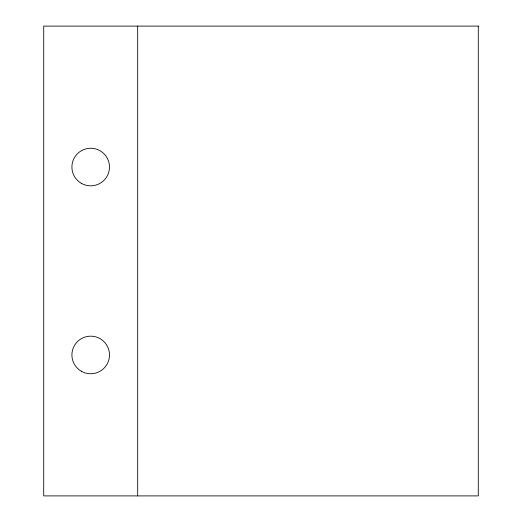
<?xml version="1.0" encoding="UTF-8"?>
<svg xmlns="http://www.w3.org/2000/svg" width="522" height="522" viewBox="0 0 522 522"><rect width="100%" height="100%" fill="white"/><g stroke="black" fill="none" stroke-linecap="round" stroke-linejoin="round"><path stroke-width="0.78" d="M137.677 26.1L137.677 495.9M478.282 26.1L43.718 26.1L43.718 495.9L478.282 495.9L478.282 26.1M81.301 183.313A18.792 18.792 0 0 0 109.49 167.04A18.792 18.792 0 0 0 81.301 150.767A18.792 18.792 0 0 0 81.301 183.313M81.301 371.233A18.792 18.792 0 0 0 109.49 354.96A18.792 18.792 0 0 0 81.301 338.687A18.792 18.792 0 0 0 81.301 371.233"/></g></svg>
